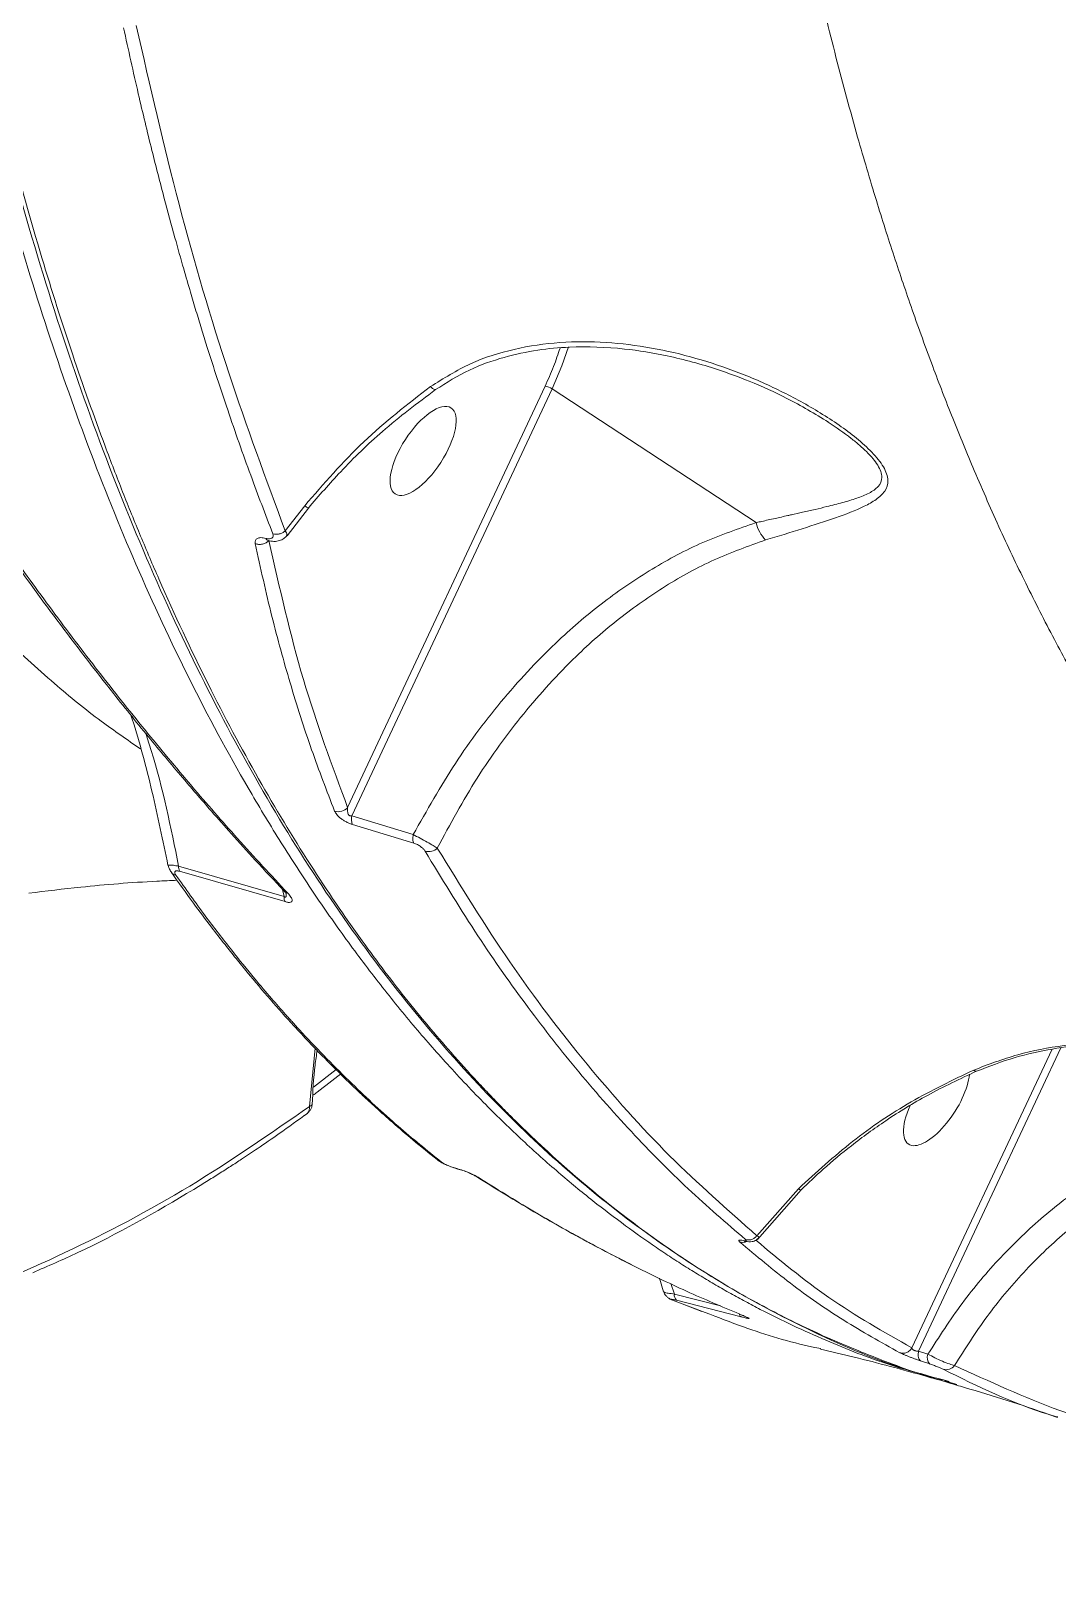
# Model space of a CAD drawing. Header units: millimetres. Extents: x -5609 to 5139, y -3980 to 3221.
# Drawn here: x 2544.7 to 2638.2, y 654.7 to 796.7 of the extents above; entities that cross this region are included whole.
import ezdxf

# ---------------------------------------------------------------- set-up
doc = ezdxf.new("R2010")
doc.units = ezdxf.units.MM
doc.layers.add('DIKOM_ОБЪЕКТ', color=7, linetype='Continuous')
doc.layers.add('DIKOM_РАЗМЕР_ОБЪЕКТА', color=7, linetype='Continuous')

# ---------------------------------------------------------------- blocks, each defined once
blk = doc.blocks.new('A$Cc336a1e3')
at = {"color": 7, "linetype": 'Continuous', "lineweight": 15}
for p, q in [((5411.66, 2037.24), (5393.69, 1998.89)), ((5412.3, 2037.01), (5394.07, 1998.12)), ((5430.9, 2024.82), (5412.3, 2037.01)), ((5389.78, 2026.36), (5388.01, 2024.06)), ((5388.17, 2023.63), (5390.11, 2026.15)), ((5399.66, 1996.41), (5394.07, 1998.12)), ((5399.72, 1995.63), (5394.14, 1997.33)), ((5387.91, 1990.77), (5378.3, 1993.55)), ((5387.99, 1990.31), (5378.39, 1993.08)), ((5434.75, 1964.17), (5430.96, 1959.88)), ((5431, 1959.53), (5434.98, 1964.06)), ((5422.09, 1956.01), (5422.46, 1954.77)), ((5429.52, 1952.5), (5423.64, 1954.01)), ((5424.16, 1953.69), (5425.94, 1952.97)), ((5445.68, 1949.38), (5446.53, 1949.1)), ((5446.69, 1948.21), (5445.85, 1948.49)), ((5447.16, 1946.85), (5447.51, 1946.76)), ((5447.51, 1946.76), (5447.81, 1946.69)), ((5447.57, 1946.76), (5448.42, 1946.49)), ((5448.02, 1946.63), (5449.15, 1946.34))]:
    blk.add_line(p, q, dxfattribs=at)
at = {"color": 8, "linetype": 'Continuous', "lineweight": 15}
for p, q in [((5387.91, 1990.77), (5387.76, 1991.42)), ((5390.73, 1976.96), (5390.22, 1971.66)), ((5457.83, 1976.88), (5445.07, 1949.67)), ((5458.62, 1976.98), (5445.68, 1949.38)), ((5392.64, 1975.02), (5390.58, 1973.41)), ((5405.57, 1965.21), (5405.34, 1965.31)), ((5423.44, 1954.57), (5423.13, 1955.52)), ((5427.64, 1953.5), (5423.44, 1954.57)), ((5423.28, 1954.02), (5426.25, 1952.9)), ((5447.84, 1946.72), (5447.51, 1946.82)), ((5449.08, 1946.36), (5448.03, 1946.67))]:
    blk.add_line(p, q, dxfattribs=at)
at = {"color": 8, "linetype": 'Continuous', "lineweight": 15, "flags": 128}
for points in [[(5413.79, 2040.83), (5413.19, 2039.11), (5412.3, 2037.01)], [(5401.69, 2036.93), (5401.68, 2036.93), (5401.59, 2036.94), (5401.43, 2037.03), (5401.23, 2037.21)], [(5450.96, 1974.87), (5450.95, 1974.87), (5450.83, 1974.88), (5450.69, 1974.97)], [(5429.7, 1959.45), (5429.83, 1959.39), (5429.9, 1959.37)]]:
    blk.add_lwpolyline(points, dxfattribs=at)
at = {"color": 8, "linetype": 'Continuous', "lineweight": 15}
for centre, radius, start, end in [((5241.15, 1711.2), 454.96, 48.5619, 65.5024), ((5386.55, 2023.51), 0.342, 201.0535, 255.3816), ((5378.13, 1993.31), 0.592, 209.3486, 262.3534), ((5389.43, 1971.57), 0.803, 317.8813, 6.9122), ((5402.42, 1967.35), 0.784, 224.6292, 256.2264), ((5434.98, 1964.36), 0.303, 218.4883, 269.1828), ((5429.68, 1960.2), 0.923, 251.3472, 285.5445), ((5423.47, 1954.8), 0.803, 232.6648, 256.321), ((5430.12, 1953.19), 0.7, 229.7335, 255.6574)]:
    blk.add_arc(centre, radius, start, end, dxfattribs=at)
at = {"color": 7, "linetype": 'Continuous', "lineweight": 15}
for centre, radius, start, end in [((5411.58, 2035.99), 1.25, 54.8356, 85.985), ((5433.98, 2025.46), 3.15, 191.7893, 224.9501), ((5392.85, 1999.61), 1.11, 251.4809, 319.4596), ((5401.06, 1995.98), 1.12, 254.2281, 315.3894), ((5379.17, 1993.47), 0.872, 174.5676, 206.538), ((5389.53, 1971.5), 0.681, 285.7771, 316.4819), ((5424.04, 1954.47), 0.608, 170.1259, 229.6044), ((5446.44, 1949.06), 0.819, 156.8865, 224.0789), ((5447.28, 1948.77), 0.818, 156.739, 223.9476), ((5448.18, 1948.62), 0.936, 253.2546, 323.9982)]:
    blk.add_arc(centre, radius, start, end, dxfattribs=at)
blk.add_ellipse((5400.56, 2031.35), major_axis=(2.54, 3.92), ratio=0.411479, dxfattribs=at)
for start_param, end_param in [(3.292631, 5.618877), (1.929859, 3.292631)]:
    blk.add_ellipse((5447.31, 1972.14), major_axis=(2.54, 3.92), ratio=0.411479, start_param=start_param, end_param=end_param, dxfattribs=at)
for points, knots in [([(5359.29, 2067.58), (5358.15, 2072.71), (5355.86, 2082.98), (5353.13, 2099.32), (5350.92, 2116.32), (5349.3, 2133.99), (5348.28, 2151.88), (5347.82, 2169.88), (5347.89, 2187.93), (5348.37, 2203.14), (5348.99, 2215.27), (5349.56, 2224.18), (5350.24, 2233.17), (5351.04, 2242.23), (5352.29, 2254.74), (5354.21, 2270.88), (5357.06, 2290.82), (5360.47, 2311.21), (5364.45, 2331.98), (5368.93, 2352.61), (5373.84, 2373.04), (5379.18, 2393.2), (5383.72, 2408.96), (5387.18, 2420.27), (5389.33, 2427.14), (5391.54, 2434.01), (5393.82, 2440.88), (5396.15, 2447.76), (5398.54, 2454.63), (5402.48, 2465.66), (5408.16, 2480.81), (5415.82, 2499.93), (5423.96, 2518.91), (5432.57, 2537.69), (5441.42, 2555.77), (5450.49, 2573.14), (5459.72, 2589.75), (5467.34, 2602.63), (5473.17, 2612.05), (5477.09, 2618.21), (5481.05, 2624.29), (5485.07, 2630.29), (5489.13, 2636.19), (5495.32, 2644.95), (5503.73, 2656.27), (5514.44, 2669.67), (5525.33, 2682.29), (5536.37, 2694.08), (5547.55, 2705), (5558.82, 2715), (5570.15, 2724.04), (5581.52, 2732.07), (5592.9, 2739.14), (5600.43, 2742.93), (5604.2, 2744.83)], [0, 0, 0, 0, 0.024819, 0.049681, 0.074585, 0.099531, 0.12452, 0.147882, 0.17128, 0.194715, 0.205777, 0.216847, 0.227925, 0.239011, 0.250106, 0.273561, 0.297359, 0.321499, 0.345981, 0.370806, 0.394284, 0.418061, 0.442135, 0.45031, 0.458518, 0.466761, 0.475037, 0.483347, 0.49169, 0.500068, 0.523695, 0.547624, 0.571855, 0.596389, 0.621225, 0.644678, 0.668395, 0.692375, 0.701869, 0.711403, 0.720978, 0.730593, 0.74025, 0.749946, 0.774408, 0.798991, 0.823695, 0.848519, 0.873464, 0.89853, 0.923716, 0.949023, 0.974451, 1, 1, 1, 1]), ([(5349.78, 2183.69), (5351.49, 2183.19), (5354.63, 2182.27), (5358.88, 2180.95), (5362.28, 2179.87), (5365.06, 2178.97), (5369.92, 2177.36), (5379.7, 2173.98), (5393.71, 2168.64), (5409.44, 2161.97), (5425.29, 2154.58), (5441.81, 2146.1), (5458.91, 2136.4), (5477.16, 2125.03), (5496.4, 2111.75), (5516.43, 2096.35), (5533.53, 2081.72), (5547.95, 2068.3), (5557.09, 2059.21), (5563.25, 2052.81), (5566.48, 2049.39), (5569.3, 2046.35), (5572.03, 2043.36), (5575.03, 2040.02), (5578.79, 2035.77), (5581.51, 2032.59), (5583, 2030.85)], [0, 0, 0, 0, 0.019188, 0.035163, 0.047914, 0.057572, 0.066532, 0.103038, 0.168831, 0.227576, 0.286321, 0.356255, 0.426189, 0.496124, 0.585129, 0.674134, 0.76314, 0.821887, 0.880635, 0.897868, 0.91447, 0.929659, 0.941079, 0.956618, 0.976264, 1, 1, 1, 1]), ([(5349.14, 2182.78), (5349.13, 2180.93), (5349.1, 2177.44), (5349.11, 2172.58), (5349.16, 2168.38), (5349.21, 2164.86), (5349.28, 2161.92), (5349.43, 2156.18), (5349.75, 2147.87), (5350.38, 2136.98), (5351.41, 2123.93), (5353.06, 2108.6), (5355.52, 2091.86), (5358.46, 2076.3), (5361.79, 2061.89), (5365.62, 2048.17), (5369.91, 2035.18), (5374.68, 2022.94), (5379.89, 2011.49), (5385.56, 2000.85), (5391.65, 1991.03), (5398.17, 1982.07), (5404.93, 1974.17), (5411.89, 1967.28), (5419.01, 1961.36), (5425.6, 1956.82), (5431.54, 1953.39), (5435.56, 1951.4), (5438.48, 1950.11), (5440.32, 1949.35), (5442.5, 1948.49), (5444.95, 1947.57), (5446.73, 1947.02), (5447.57, 1946.76)], [0, 0, 0, 0, 0.014838, 0.02795, 0.039319, 0.048913, 0.05674, 0.063458, 0.096188, 0.125969, 0.155751, 0.208929, 0.26211, 0.310458, 0.358855, 0.407301, 0.455656, 0.50401, 0.552367, 0.600726, 0.649088, 0.697519, 0.745961, 0.791107, 0.836255, 0.881404, 0.911206, 0.9412, 0.950921, 0.960825, 0.972362, 0.986881, 1, 1, 1, 1]), ([(5386.88, 2023.81), (5386.2, 2025.57), (5384.79, 2029.26), (5382.79, 2034.95), (5381.41, 2039.18), (5380.63, 2041.67), (5380.38, 2042.47), (5380.13, 2043.29), (5379.88, 2044.12), (5379.63, 2044.95), (5379.26, 2046.22), (5378.7, 2048.15), (5377.89, 2050.99), (5376.92, 2054.58), (5375.8, 2058.94), (5374.56, 2064.1), (5373.73, 2067.87), (5373.29, 2069.88)], [0, 0, 0, 0, 0.125697, 0.262517, 0.392121, 0.409732, 0.42749, 0.445396, 0.463449, 0.48165, 0.499999, 0.545845, 0.606684, 0.682519, 0.773351, 0.879178, 1, 1, 1, 1]), ([(5388.01, 2024.06), (5386.25, 2028.8), (5382.75, 2038.27), (5378.21, 2053.64), (5375.7, 2064.6), (5374.44, 2070.08)], [0, 0, 0, 0, 0.33351, 0.666497, 1, 1, 1, 1]), ([(5431.75, 2023.24), (5432.88, 2023.58), (5435.13, 2024.28), (5438.17, 2025.25), (5440.4, 2026.1), (5441.85, 2026.91), (5442.67, 2027.65), (5443.01, 2028.63), (5442.58, 2029.89), (5441.48, 2031.23), (5439.58, 2032.94), (5436.78, 2034.86), (5433.15, 2036.85), (5429.35, 2038.52), (5425.42, 2039.84), (5421.37, 2040.79), (5417.23, 2041.31), (5413.02, 2041.32), (5408.85, 2040.71), (5404.79, 2039.44), (5402.42, 2037.95), (5401.23, 2037.21)], [0, 0, 0, 0, 0.061882, 0.123572, 0.186084, 0.217682, 0.249606, 0.281784, 0.314038, 0.346394, 0.378406, 0.441712, 0.504389, 0.567044, 0.628978, 0.69061, 0.7526, 0.814491, 0.876297, 0.937898, 1, 1, 1, 1]), ([(5401.69, 2036.93), (5402.7, 2037.57), (5404.66, 2038.79), (5407.86, 2039.92), (5410.92, 2040.57), (5414.59, 2040.91), (5418.55, 2040.76), (5422.28, 2040.15), (5425.11, 2039.46), (5427.61, 2038.71), (5430.49, 2037.64), (5433.93, 2036.11), (5436.23, 2034.72), (5437.47, 2033.97)], [0, 0, 0, 0, 0.093886, 0.181032, 0.26281, 0.337933, 0.469305, 0.57289, 0.63571, 0.698803, 0.780795, 0.881761, 1, 1, 1, 1]), ([(5401.23, 2037.21), (5399.15, 2035.6), (5394.99, 2032.38), (5391.51, 2028.36), (5389.78, 2026.36)], [0, 0, 0, 0, 0.500775, 1, 1, 1, 1]), ([(5390.11, 2026.15), (5391.08, 2027.27), (5393.2, 2029.72), (5397.02, 2033.41), (5400.05, 2035.7), (5401.69, 2036.93)], [0, 0, 0, 0, 0.27791, 0.610191, 1, 1, 1, 1]), ([(5358.57, 2028.11), (5359.42, 2026.86), (5360.95, 2024.63), (5363, 2021.73), (5364.61, 2019.5), (5365.95, 2017.67), (5368.49, 2014.24), (5371.75, 2010.01), (5375.64, 2005.18), (5378.15, 2002.19), (5380.01, 2000.02), (5381.42, 1998.39), (5383.22, 1996.36), (5385.41, 1993.94), (5387.01, 1992.22), (5387.88, 1991.3)], [0, 0, 0, 0, 0.091555, 0.164212, 0.21796, 0.261235, 0.305424, 0.483743, 0.597411, 0.70212, 0.736571, 0.783421, 0.842903, 0.915072, 1, 1, 1, 1]), ([(5358.97, 2027.87), (5360.23, 2026.03), (5362.81, 2022.28), (5366.82, 2016.75), (5370.97, 2011.27), (5375.21, 2005.94), (5379.43, 2000.87), (5383.77, 1995.89), (5386.71, 1992.72), (5388.24, 1991.07)], [0, 0, 0, 0, 0.135726, 0.276762, 0.423099, 0.566648, 0.710889, 0.849206, 1, 1, 1, 1]), ([(5386.88, 2023.81), (5386.97, 2023.79), (5387.15, 2023.74), (5387.46, 2023.78), (5387.76, 2023.88), (5387.93, 2024), (5388.01, 2024.06)], [0, 0, 0, 0, 0.243998, 0.500114, 0.756188, 1, 1, 1, 1]), ([(5430.9, 2024.82), (5429.26, 2024.26), (5426, 2023.15), (5421.38, 2020.67), (5416.99, 2017.69), (5412.43, 2013.82), (5407.85, 2008.94), (5403.37, 2003.01), (5400.9, 1998.61), (5399.66, 1996.41)], [0, 0, 0, 0, 0.125257, 0.249569, 0.374401, 0.499983, 0.666236, 0.833235, 1, 1, 1, 1]), ([(5385.27, 2022.91), (5385.27, 2023.01), (5385.26, 2023.21), (5385.45, 2023.4), (5385.77, 2023.48), (5386.08, 2023.42), (5386.23, 2023.39)], [0, 0, 0, 0, 0.249715, 0.500124, 0.750428, 1, 1, 1, 1]), ([(5385.27, 2022.91), (5385.38, 2022.88), (5385.58, 2022.82), (5385.94, 2022.85), (5386.27, 2022.97), (5386.43, 2023.11), (5386.51, 2023.18)], [0, 0, 0, 0, 0.242609, 0.500024, 0.757477, 1, 1, 1, 1]), ([(5392.5, 1998.56), (5391.79, 2000.4), (5390.33, 2004.18), (5388.45, 2010.1), (5386.72, 2016.34), (5385.76, 2020.68), (5385.27, 2022.91)], [0, 0, 0, 0, 0.244038, 0.500002, 0.742263, 1, 1, 1, 1]), ([(5386.23, 2023.39), (5386.29, 2023.38), (5386.41, 2023.35), (5386.62, 2023.34), (5386.82, 2023.4), (5386.94, 2023.56), (5386.9, 2023.72), (5386.88, 2023.81)], [0, 0, 0, 0, 0.124955, 0.250276, 0.499918, 0.749636, 1, 1, 1, 1]), ([(5386.44, 2023.19), (5386.62, 2023.15), (5386.98, 2023.08), (5387.48, 2023.16), (5387.89, 2023.34), (5388.07, 2023.54), (5388.16, 2023.64)], [0, 0, 0, 0, 0.264986, 0.526576, 0.774211, 1, 1, 1, 1]), ([(5393.69, 1998.89), (5392.28, 2002.69), (5389.44, 2010.3), (5387.49, 2018.89), (5386.51, 2023.18)], [0, 0, 0, 0, 0.500002, 1, 1, 1, 1]), ([(5401.85, 1995.19), (5403.02, 1997.35), (5405.37, 2001.67), (5409.63, 2007.51), (5414.01, 2012.33), (5418.38, 2016.16), (5422.59, 2019.11), (5427.04, 2021.57), (5430.18, 2022.68), (5431.75, 2023.24)], [0, 0, 0, 0, 0.166984, 0.334425, 0.500987, 0.626577, 0.751293, 0.875282, 1, 1, 1, 1]), ([(5373.96, 2007.29), (5374, 2007.17), (5374.75, 2004.86), (5375.94, 2000.29), (5376.87, 1995.85), (5377.33, 1993.6)], [0, 0, 0, 0, 0.028248, 0.506991, 1, 1, 1, 1]), ([(5394.14, 1997.33), (5394.05, 1997.36), (5393.87, 1997.42), (5393.58, 1997.56), (5393.3, 1997.71), (5392.98, 1997.95), (5392.66, 1998.25), (5392.55, 1998.45), (5392.5, 1998.56)], [0, 0, 0, 0, 0.125745, 0.250819, 0.376205, 0.501193, 0.751221, 1, 1, 1, 1]), ([(5393.69, 1998.89), (5393.67, 1998.73), (5393.65, 1998.54), (5393.73, 1998.29), (5393.79, 1998.2), (5393.87, 1998.14), (5393.93, 1998.12), (5394, 1998.11), (5394.05, 1998.11), (5394.07, 1998.12)], [0, 0, 0, 0, 0.498293, 0.639399, 0.749017, 0.808008, 0.866251, 0.928784, 1, 1, 1, 1]), ([(5394.14, 1997.33), (5394.12, 1997.38), (5394.07, 1997.47), (5394.04, 1997.66), (5394.03, 1997.88), (5394.06, 1998.04), (5394.07, 1998.12)], [0, 0, 0, 0, 0.24612, 0.499945, 0.753712, 1, 1, 1, 1]), ([(5399.66, 1996.41), (5399.65, 1996.33), (5399.62, 1996.18), (5399.62, 1995.96), (5399.65, 1995.77), (5399.7, 1995.68), (5399.72, 1995.63)], [0, 0, 0, 0, 0.246235, 0.500034, 0.753813, 1, 1, 1, 1]), ([(5399.66, 1996.41), (5399.87, 1996.31), (5400.28, 1996.09), (5400.93, 1995.73), (5401.49, 1995.41), (5401.73, 1995.26), (5401.85, 1995.19)], [0, 0, 0, 0, 0.257806, 0.516051, 0.764774, 1, 1, 1, 1]), ([(5399.72, 1995.63), (5399.77, 1995.61), (5399.88, 1995.58), (5400.05, 1995.5), (5400.21, 1995.41), (5400.41, 1995.27), (5400.62, 1995.09), (5400.71, 1994.96), (5400.75, 1994.9)], [0, 0, 0, 0, 0.126862, 0.250595, 0.374628, 0.500406, 0.750097, 1, 1, 1, 1]), ([(5429.91, 1959.55), (5428.16, 1961.05), (5424.61, 1964.11), (5419.45, 1969.34), (5414.5, 1974.97), (5409.75, 1981.07), (5405.17, 1987.61), (5402.24, 1992.44), (5400.75, 1994.9)], [0, 0, 0, 0, 0.162234, 0.3289, 0.5, 0.65999, 0.826657, 1, 1, 1, 1]), ([(5430.96, 1959.88), (5428.28, 1962.24), (5422.92, 1966.94), (5415.44, 1975.35), (5408.34, 1984.63), (5404.02, 1991.67), (5401.85, 1995.19)], [0, 0, 0, 0, 0.250348, 0.500003, 0.749657, 1, 1, 1, 1]), ([(5377.35, 1993.61), (5377.37, 1993.52), (5377.42, 1993.34), (5377.55, 1993.12), (5377.61, 1993.02)], [0, 0, 0, 0, 0.494482, 1, 1, 1, 1]), ([(5377.61, 1993.02), (5378.29, 1992.06), (5379.5, 1990.35), (5381.14, 1988.16), (5382.44, 1986.49), (5383.53, 1985.13), (5385.59, 1982.6), (5388.25, 1979.54), (5391.49, 1976.12), (5393.59, 1974.05), (5395.16, 1972.56), (5396.35, 1971.47), (5397.87, 1970.11), (5399.74, 1968.51), (5401.11, 1967.4), (5401.86, 1966.8)], [0, 0, 0, 0, 0.091756, 0.164598, 0.218581, 0.261862, 0.306033, 0.48435, 0.598038, 0.702916, 0.737188, 0.783858, 0.843198, 0.915231, 1, 1, 1, 1]), ([(5378.39, 1993.08), (5378.33, 1993.09), (5378.21, 1993.12), (5378.08, 1993.12), (5377.99, 1993.09), (5377.94, 1993.02), (5377.94, 1992.9), (5378.01, 1992.78), (5378.05, 1992.72)], [0, 0, 0, 0, 0.124668, 0.249618, 0.36944, 0.500326, 0.750096, 1, 1, 1, 1]), ([(5364.66, 1991.08), (5366.23, 1991.27), (5370.03, 1991.73), (5374.55, 1992.1), (5377.55, 1992.22), (5378.16, 1992.25)], [0, 0, 0, 0, 0.359312, 0.868877, 1, 1, 1, 1]), ([(5378.05, 1992.72), (5378.94, 1991.47), (5380.6, 1989.13), (5383.01, 1986.01), (5385.03, 1983.52), (5386.67, 1981.58), (5387.71, 1980.4), (5388.34, 1979.7), (5388.62, 1979.39), (5388.88, 1979.1), (5389.13, 1978.82), (5389.36, 1978.57), (5390.98, 1976.82), (5393.92, 1973.82), (5398.14, 1969.91), (5400.91, 1967.66), (5402.23, 1966.59)], [0, 0, 0, 0, 0.120822, 0.22665, 0.317481, 0.382191, 0.436322, 0.44875, 0.460452, 0.471429, 0.481681, 0.491207, 0.500005, 0.682433, 0.849099, 1, 1, 1, 1]), ([(5387.99, 1990.31), (5387.96, 1990.36), (5387.91, 1990.48), (5387.91, 1990.68), (5387.91, 1990.77)], [0, 0, 0, 0, 0.499978, 1, 1, 1, 1]), ([(5388.24, 1991.07), (5388.35, 1990.95), (5388.55, 1990.72), (5388.66, 1990.47), (5388.63, 1990.31), (5388.52, 1990.24), (5388.3, 1990.22), (5388.09, 1990.28), (5387.99, 1990.31)], [0, 0, 0, 0, 0.25053, 0.499893, 0.625081, 0.750437, 0.875242, 1, 1, 1, 1]), ([(5471.89, 1967.69), (5473.04, 1968.08), (5475.33, 1968.86), (5478.46, 1969.72), (5481.35, 1970.35), (5483.65, 1970.72), (5485.41, 1970.96), (5486.71, 1971.13), (5487.57, 1971.32), (5487.83, 1971.63), (5487.31, 1972.14), (5485.95, 1972.87), (5483.62, 1973.89), (5480.31, 1975.07), (5476.16, 1976.21), (5471.91, 1977.04), (5467.59, 1977.52), (5463.25, 1977.62), (5458.92, 1977.28), (5454.65, 1976.47), (5452.01, 1975.47), (5450.69, 1974.97)], [0, 0, 0, 0, 0.061715, 0.123243, 0.18538, 0.247409, 0.288747, 0.330458, 0.372993, 0.405198, 0.437579, 0.470056, 0.50217, 0.565567, 0.628259, 0.690906, 0.752819, 0.814537, 0.876699, 0.938276, 1, 1, 1, 1]), ([(5450.96, 1974.87), (5452.11, 1975.31), (5454.33, 1976.17), (5457.78, 1976.92), (5461.03, 1977.34), (5464.34, 1977.5), (5467.58, 1977.41), (5470.69, 1977.1), (5473.29, 1976.7), (5475.53, 1976.25), (5477.65, 1975.75), (5480.32, 1975.01), (5482.97, 1974.11), (5485.02, 1973.26), (5486.11, 1972.73), (5486.49, 1972.51), (5486.68, 1972.39)], [0, 0, 0, 0, 0.098417, 0.189852, 0.275512, 0.354101, 0.44758, 0.528778, 0.59784, 0.654581, 0.708488, 0.770283, 0.877856, 0.9375, 0.968533, 1, 1, 1, 1]), ([(5390.47, 1971.83), (5390.52, 1973.03), (5390.6, 1974.69), (5390.85, 1976.32), (5390.91, 1976.77)], [0, 0, 0, 0, 0.726037, 1, 1, 1, 1]), ([(5390.53, 1972.68), (5390.66, 1972.77), (5391.5, 1973.4), (5392.34, 1974.05), (5393.05, 1974.61)], [0, 0, 0, 0, 0.153315, 1, 1, 1, 1]), ([(5450.69, 1974.97), (5448.77, 1974.05), (5444.94, 1972.22), (5439.56, 1968.58), (5436.36, 1965.65), (5434.75, 1964.17)], [0, 0, 0, 0, 0.333496, 0.665379, 1, 1, 1, 1]), ([(5434.98, 1964.06), (5435.64, 1964.69), (5437.12, 1966.1), (5439.68, 1968.23), (5442.83, 1970.51), (5446.62, 1972.85), (5449.45, 1974.17), (5450.96, 1974.87)], [0, 0, 0, 0, 0.140698, 0.311438, 0.510822, 0.739649, 1, 1, 1, 1]), ([(5390.22, 1971.66), (5386.62, 1969.16), (5379.43, 1964.17), (5368.02, 1958.18), (5356.21, 1953.21), (5347.98, 1950.93), (5343.86, 1949.78)], [0, 0, 0, 0, 0.25038, 0.5, 0.74962, 1, 1, 1, 1]), ([(5390.02, 1971.03), (5390.06, 1971.06), (5390.17, 1971.16), (5390.31, 1971.36), (5390.43, 1971.6), (5390.45, 1971.75), (5390.46, 1971.83)], [0, 0, 0, 0, 0.155742, 0.430582, 0.712844, 1, 1, 1, 1]), ([(5365.01, 1956.52), (5366.39, 1957.12), (5371.41, 1959.29), (5376.62, 1962.24), (5380.83, 1964.81), (5381.94, 1965.51), (5383.01, 1966.19), (5384.18, 1966.95), (5385.66, 1967.94), (5387.66, 1969.31), (5389.17, 1970.41), (5390.02, 1971.03)], [0, 0, 0, 0, 0.157356, 0.573983, 0.620751, 0.666736, 0.709771, 0.751026, 0.809886, 0.892854, 1, 1, 1, 1]), ([(5470.58, 1969.49), (5468.97, 1968.86), (5465.77, 1967.6), (5461.25, 1964.93), (5457, 1961.73), (5453.1, 1957.99), (5449.55, 1953.81), (5447.54, 1950.67), (5446.53, 1949.1)], [0, 0, 0, 0, 0.166956, 0.333008, 0.499892, 0.667046, 0.833215, 1, 1, 1, 1]), ([(5448.94, 1948.07), (5449.9, 1949.58), (5451.82, 1952.6), (5455.2, 1956.62), (5458.92, 1960.22), (5462.98, 1963.29), (5467.29, 1965.87), (5470.35, 1967.08), (5471.89, 1967.69)], [0, 0, 0, 0, 0.16687, 0.333012, 0.500294, 0.667165, 0.833064, 1, 1, 1, 1]), ([(5401.94, 1966.73), (5402.03, 1966.67), (5402.22, 1966.54), (5402.69, 1966.33), (5403.13, 1966.15), (5403.47, 1966.04), (5403.61, 1966), (5403.68, 1965.98)], [0, 0, 0, 0, 0.262187, 0.519155, 0.774578, 0.902674, 1, 1, 1, 1]), ([(5402.23, 1966.59), (5402.3, 1966.54), (5402.44, 1966.45), (5402.81, 1966.28), (5403.15, 1966.15), (5403.43, 1966.05), (5403.57, 1966.02), (5403.64, 1966)], [0, 0, 0, 0, 0.250135, 0.500272, 0.749576, 0.874002, 1, 1, 1, 1]), ([(5403.64, 1966), (5403.82, 1965.94), (5404.18, 1965.84), (5404.74, 1965.63), (5405.23, 1965.41), (5405.45, 1965.28), (5405.57, 1965.21)], [0, 0, 0, 0, 0.249847, 0.499393, 0.749637, 1, 1, 1, 1]), ([(5403.74, 1965.96), (5403.89, 1965.91), (5404.19, 1965.83), (5404.65, 1965.66), (5405.05, 1965.47), (5405.25, 1965.36), (5405.34, 1965.31)], [0, 0, 0, 0, 0.245687, 0.495186, 0.747758, 1, 1, 1, 1]), ([(5405.43, 1965.27), (5406.24, 1964.76), (5407.81, 1963.77), (5410.05, 1962.42), (5412.03, 1961.27), (5413.67, 1960.34), (5415.03, 1959.6), (5416.4, 1958.86), (5417.89, 1958.08), (5419.01, 1957.52), (5419.56, 1957.24)], [0, 0, 0, 0, 0.173793, 0.33743, 0.477438, 0.593847, 0.686665, 0.764411, 0.884403, 1, 1, 1, 1]), ([(5405.57, 1965.21), (5407.23, 1964.17), (5410.48, 1962.14), (5415.36, 1959.39), (5420.23, 1956.86), (5425.09, 1954.54), (5428.35, 1953.18), (5429.95, 1952.51)], [0, 0, 0, 0, 0.207427, 0.404947, 0.603815, 0.805718, 1, 1, 1, 1]), ([(5429.38, 1959.32), (5429.35, 1959.36), (5429.27, 1959.43), (5429.31, 1959.49), (5429.45, 1959.5), (5429.61, 1959.46), (5429.7, 1959.45)], [0, 0, 0, 0, 0.250903, 0.501143, 0.750891, 1, 1, 1, 1]), ([(5443.97, 1949.23), (5442.25, 1950.19), (5438.81, 1952.11), (5433.95, 1955.48), (5430.91, 1958.04), (5429.38, 1959.32)], [0, 0, 0, 0, 0.332273, 0.665212, 1, 1, 1, 1]), ([(5429.91, 1959.55), (5429.94, 1959.52), (5430, 1959.46), (5429.98, 1959.42), (5429.88, 1959.41), (5429.76, 1959.43), (5429.7, 1959.45)], [0, 0, 0, 0, 0.251012, 0.501127, 0.750719, 1, 1, 1, 1]), ([(5429.9, 1959.37), (5430.11, 1959.35), (5430.45, 1959.3), (5430.89, 1959.46), (5431.07, 1959.64), (5431.16, 1959.73)], [0, 0, 0, 0, 0.459139, 0.723668, 1, 1, 1, 1]), ([(5430.96, 1959.88), (5430.89, 1959.81), (5430.75, 1959.66), (5430.47, 1959.53), (5430.17, 1959.48), (5430, 1959.53), (5429.91, 1959.55)], [0, 0, 0, 0, 0.243981, 0.499987, 0.755963, 1, 1, 1, 1]), ([(5422.47, 1954.78), (5422.49, 1954.72), (5422.54, 1954.6), (5422.68, 1954.41), (5422.86, 1954.22), (5423.02, 1954.13), (5423.11, 1954.08)], [0, 0, 0, 0, 0.246505, 0.494612, 0.746138, 1, 1, 1, 1]), ([(5423.28, 1954.02), (5423.24, 1954.04), (5423.15, 1954.08), (5423.17, 1954.1), (5423.25, 1954.09), (5423.35, 1954.07), (5423.48, 1954.05), (5423.59, 1954.02), (5423.64, 1954.01)], [0, 0, 0, 0, 0.250539, 0.5004, 0.626353, 0.750254, 0.873716, 1, 1, 1, 1]), ([(5426.25, 1952.9), (5427.4, 1952.45), (5430.62, 1951.2), (5434.13, 1950.14), (5436.53, 1949.65), (5436.76, 1949.61)], [0, 0, 0, 0, 0.336488, 0.935746, 1, 1, 1, 1]), ([(5429.95, 1952.51), (5430.04, 1952.47), (5430.23, 1952.39), (5430.26, 1952.35), (5430.15, 1952.36), (5430, 1952.38), (5429.79, 1952.43), (5429.61, 1952.48), (5429.52, 1952.5)], [0, 0, 0, 0, 0.250682, 0.500301, 0.625429, 0.750471, 0.875321, 1, 1, 1, 1]), ([(5436.75, 1949.56), (5437.76, 1949.32), (5440.93, 1948.58), (5444.44, 1947.63), (5446.92, 1946.92), (5447.16, 1946.85)], [0, 0, 0, 0, 0.299144, 0.931898, 1, 1, 1, 1]), ([(5443.97, 1949.23), (5444.07, 1949.21), (5444.27, 1949.16), (5444.59, 1949.23), (5444.87, 1949.4), (5445.01, 1949.58), (5445.07, 1949.67)], [0, 0, 0, 0, 0.24281, 0.500016, 0.757095, 1, 1, 1, 1]), ([(5445.85, 1948.49), (5445.76, 1948.52), (5445.59, 1948.58), (5445.31, 1948.68), (5445.03, 1948.78), (5444.76, 1948.89), (5444.51, 1948.99), (5444.21, 1949.11), (5444.07, 1949.18), (5443.97, 1949.23)], [0, 0, 0, 0, 0.12507, 0.250303, 0.375179, 0.500058, 0.625511, 0.750255, 1, 1, 1, 1]), ([(5445.07, 1949.67), (5445.09, 1949.63), (5445.11, 1949.57), (5445.19, 1949.49), (5445.27, 1949.44), (5445.37, 1949.4), (5445.48, 1949.38), (5445.58, 1949.37), (5445.65, 1949.38), (5445.68, 1949.38)], [0, 0, 0, 0, 0.248968, 0.379695, 0.499471, 0.622125, 0.749551, 0.867563, 1, 1, 1, 1]), ([(5446.53, 1949.1), (5446.74, 1948.99), (5447.15, 1948.76), (5447.86, 1948.44), (5448.51, 1948.18), (5448.8, 1948.11), (5448.94, 1948.07)], [0, 0, 0, 0, 0.246372, 0.497419, 0.750205, 1, 1, 1, 1]), ([(5446.69, 1948.21), (5446.8, 1948.17), (5446.97, 1948.11), (5447.21, 1948.02), (5447.39, 1947.95), (5447.56, 1947.88), (5447.75, 1947.8), (5447.85, 1947.76), (5447.91, 1947.73)], [0, 0, 0, 0, 0.249559, 0.375317, 0.499602, 0.624594, 0.750039, 1, 1, 1, 1]), ([(5489.39, 1939.02), (5485.83, 1939.07), (5478.72, 1939.18), (5468.44, 1940.92), (5458.46, 1943.71), (5452.12, 1946.62), (5448.94, 1948.07)], [0, 0, 0, 0, 0.250379, 0.499999, 0.749621, 1, 1, 1, 1]), ([(5448.42, 1946.49), (5448.89, 1946.35), (5451.97, 1945.45), (5455.29, 1944.43), (5458.09, 1943.41), (5458.33, 1943.32)], [0, 0, 0, 0, 0.143961, 0.927305, 1, 1, 1, 1])]:
    blk.add_open_spline(points, degree=3, knots=knots, dxfattribs=at)
at = {"color": 8, "linetype": 'Continuous', "lineweight": 15}
for points, knots in [([(5349.62, 2182.42), (5349.6, 2178.51), (5349.56, 2170.5), (5349.8, 2158.43), (5350.29, 2146.01), (5350.93, 2135.76), (5351.57, 2127.71), (5352.11, 2121.88), (5352.71, 2116.02), (5353.4, 2110.13), (5354.17, 2104.21), (5355.02, 2098.27), (5356.25, 2090.45), (5357.96, 2080.93), (5360.29, 2069.91), (5362.9, 2059.22), (5365.69, 2049.28), (5368.6, 2040.12), (5370.84, 2033.79), (5372.4, 2029.69), (5373.2, 2027.62), (5374.01, 2025.59), (5374.84, 2023.59), (5375.66, 2021.63), (5377.65, 2017.03), (5380.87, 2010.16), (5385.48, 2001.51), (5390.17, 1993.73), (5394.73, 1987.01), (5399.12, 1981.23), (5402.31, 1977.44), (5404.45, 1975.05), (5405.53, 1973.87), (5406.62, 1972.73), (5407.69, 1971.61), (5408.77, 1970.54), (5412.16, 1967.21), (5418.01, 1962.11), (5426.58, 1956.09), (5435.39, 1951.31), (5442.68, 1948.16), (5447.12, 1946.97), (5448.45, 1946.62)], [0, 0, 0, 0, 0.031267, 0.064064, 0.098392, 0.134251, 0.150849, 0.167756, 0.184972, 0.202497, 0.220329, 0.238471, 0.256921, 0.293008, 0.329094, 0.365181, 0.401775, 0.434089, 0.465749, 0.473933, 0.482072, 0.490167, 0.498216, 0.506221, 0.514181, 0.554919, 0.594116, 0.631771, 0.667884, 0.698389, 0.727699, 0.735178, 0.742576, 0.749892, 0.757125, 0.764277, 0.771347, 0.824482, 0.876712, 0.928036, 0.978454, 1, 1, 1, 1]), ([(5428.32, 2123.42), (5428.63, 2120.61), (5429.26, 2114.87), (5430.37, 2106.59), (5431.64, 2098.29), (5432.99, 2090.55), (5434.56, 2082.59), (5436.24, 2074.92), (5438.13, 2067.18), (5439.98, 2060.35), (5441.76, 2054.32), (5443.42, 2049.08), (5445.13, 2044.04), (5446.91, 2039.13), (5448.79, 2034.25), (5450.85, 2029.26), (5453.11, 2024.13), (5455.6, 2018.9), (5458.15, 2013.91), (5461.55, 2007.75), (5465.86, 2000.7), (5471.26, 1993.01), (5476.92, 1985.99), (5482.87, 1979.63), (5489.64, 1973.49), (5496.98, 1967.89), (5502.45, 1964.86), (5505.05, 1963.42)], [0, 0, 0, 0, 0.035262, 0.072224, 0.106626, 0.144036, 0.175858, 0.21565, 0.25145, 0.28728, 0.316469, 0.342844, 0.368452, 0.396314, 0.4225, 0.449566, 0.481502, 0.512644, 0.544693, 0.575467, 0.633128, 0.690453, 0.747671, 0.804958, 0.862477, 0.93476, 1, 1, 1, 1]), ([(5445.88, 1947.3), (5444.96, 1947.56), (5442.02, 1948.4), (5437.14, 1950.34), (5432.77, 1952.37), (5429.91, 1953.88), (5428.56, 1954.62), (5427.21, 1955.39), (5425.86, 1956.2), (5424.51, 1957.03), (5423.15, 1957.9), (5421.31, 1959.14), (5418.92, 1960.83), (5415.94, 1963.09), (5412.82, 1965.67), (5409.56, 1968.58), (5406.18, 1971.86), (5402.85, 1975.37), (5399.59, 1979.1), (5396.46, 1982.97), (5393.36, 1987.1), (5390.35, 1991.42), (5387.44, 1995.93), (5383.68, 2002.19), (5379.25, 2010.41), (5374.39, 2020.85), (5370.01, 2031.68), (5366.11, 2042.87), (5362.62, 2054.31), (5360.61, 2062.26), (5359.62, 2066.19)], [0, 0, 0, 0, 0.022939, 0.073342, 0.125576, 0.137555, 0.149625, 0.161788, 0.174043, 0.186391, 0.198831, 0.211364, 0.237709, 0.266021, 0.296298, 0.32854, 0.362748, 0.398922, 0.431995, 0.466787, 0.501579, 0.536371, 0.571163, 0.605955, 0.675517, 0.743524, 0.809976, 0.874873, 0.938214, 1, 1, 1, 1]), ([(5374.82, 2004.22), (5373.62, 2005.05), (5370.95, 2006.88), (5367.56, 2009.64), (5364.52, 2012.34), (5362.13, 2014.62), (5360.27, 2016.51), (5358.94, 2017.92), (5358.05, 2018.9), (5357.13, 2019.93), (5356.19, 2021.01), (5355.23, 2022.15), (5353.89, 2023.77), (5352.12, 2026.01), (5350.01, 2028.86), (5347.84, 2031.95), (5345.76, 2035.11), (5343.79, 2038.3), (5341.92, 2041.49), (5339.88, 2045.18), (5338, 2048.77), (5336.79, 2051.33), (5336.37, 2052.22)], [0, 0, 0, 0, 0.078851, 0.175879, 0.232205, 0.291626, 0.34611, 0.367387, 0.38948, 0.412389, 0.436113, 0.460654, 0.48601, 0.539097, 0.598666, 0.654903, 0.716156, 0.77311, 0.824713, 0.881203, 0.958315, 1, 1, 1, 1]), ([(5413.03, 2040.72), (5412.85, 2040.16), (5412.47, 2039.02), (5411.93, 2037.84), (5411.66, 2037.24)], [0, 0, 0, 0, 0.491766, 1, 1, 1, 1]), ([(5437.45, 2033.98), (5438.17, 2033.49), (5439.16, 2032.82), (5440.28, 2031.89), (5440.96, 2031.27), (5441.53, 2030.66), (5441.98, 2030.05), (5442.27, 2029.47), (5442.39, 2028.77), (5442.07, 2028.07), (5441.2, 2027.49), (5440.06, 2027.03), (5438.76, 2026.64), (5437.47, 2026.31), (5436.25, 2026.02), (5435.17, 2025.77), (5434.33, 2025.59), (5433.5, 2025.4), (5432.79, 2025.24), (5432, 2025.07), (5431.43, 2024.94), (5431.07, 2024.86), (5430.9, 2024.82)], [0, 0, 0, 0, 0.099433, 0.13902, 0.174697, 0.213429, 0.248719, 0.28518, 0.32108, 0.393975, 0.46852, 0.543919, 0.620038, 0.695821, 0.751086, 0.806373, 0.855191, 0.870497, 0.923432, 0.952323, 0.977843, 1, 1, 1, 1]), ([(5390.08, 2026.21), (5390.08, 2026.21), (5390.13, 2026.17), (5390.12, 2026.15), (5390.08, 2026.16), (5389.96, 2026.23), (5389.84, 2026.32), (5389.78, 2026.36)], [0, 0, 0, 0, 0.001385, 0.267445, 0.526293, 0.771908, 1, 1, 1, 1]), ([(5388.12, 2023.67), (5388.15, 2023.69), (5388.2, 2023.73), (5388.14, 2023.88), (5388.05, 2024), (5388.01, 2024.06)], [0, 0, 0, 0, 0.334421, 0.662915, 1, 1, 1, 1]), ([(5378.3, 1993.55), (5377.59, 1997.06), (5376.78, 2001.1), (5375.48, 2005.1), (5375.31, 2005.62)], [0, 0, 0, 0, 0.871495, 1, 1, 1, 1]), ([(5377.37, 1993.6), (5377.37, 1993.62), (5377.37, 1993.64), (5377.5, 1993.64), (5377.69, 1993.63), (5377.96, 1993.6), (5378.18, 1993.56), (5378.3, 1993.55)], [0, 0, 0, 0, 0.254798, 0.429001, 0.613721, 0.806684, 1, 1, 1, 1]), ([(5388.24, 1991.07), (5388.16, 1991.1), (5388.01, 1991.14), (5387.92, 1991.26), (5387.89, 1991.31)], [0, 0, 0, 0, 0.579169, 1, 1, 1, 1]), ([(5388.05, 1991.14), (5388.06, 1991.11), (5388.1, 1991.01), (5388.11, 1990.88), (5388.1, 1990.77), (5388.07, 1990.73), (5388.04, 1990.72), (5388.02, 1990.72), (5388, 1990.72), (5387.96, 1990.74), (5387.93, 1990.76), (5387.91, 1990.77)], [0, 0, 0, 0, 0.154902, 0.457427, 0.668391, 0.758359, 0.797125, 0.834044, 0.870946, 0.909893, 1, 1, 1, 1]), ([(5390.22, 1971.66), (5390.34, 1971.72), (5390.48, 1971.78), (5390.44, 1971.82), (5390.43, 1971.83)], [0, 0, 0, 0, 0.83172, 1, 1, 1, 1]), ([(5403.64, 1966), (5403.66, 1965.98), (5403.69, 1965.95), (5403.73, 1965.96), (5403.75, 1965.96)], [0, 0, 0, 0, 0.722864, 1, 1, 1, 1]), ([(5445.07, 1949.67), (5442.5, 1951.12), (5437.48, 1953.97), (5433.03, 1957.67), (5430.86, 1959.47)], [0, 0, 0, 0, 0.512207, 1, 1, 1, 1]), ([(5430.96, 1959.88), (5431.03, 1959.83), (5431.15, 1959.75), (5431.14, 1959.74), (5431.14, 1959.74)], [0, 0, 0, 0, 0.612489, 1, 1, 1, 1]), ([(5422.49, 1954.78), (5422.5, 1954.76), (5422.51, 1954.72), (5422.84, 1954.64), (5423.24, 1954.6), (5423.44, 1954.57)], [0, 0, 0, 0, 0.266435, 0.634236, 1, 1, 1, 1]), ([(5429.52, 1952.5), (5429.49, 1952.52), (5429.43, 1952.56), (5429.38, 1952.66), (5429.36, 1952.74), (5429.36, 1952.77)], [0, 0, 0, 0, 0.406787, 0.825809, 1, 1, 1, 1]), ([(5458.35, 1943.38), (5458.09, 1943.45), (5454.48, 1944.48), (5451.07, 1946.16), (5447.91, 1947.73)], [0, 0, 0, 0, 0.073332, 1, 1, 1, 1])]:
    blk.add_open_spline(points, degree=3, knots=knots, dxfattribs=at)

msp = doc.modelspace()

# ---------------------------------------------------------------- linework, layer by layer
at = {"layer": 'DIKOM_РАЗМЕР_ОБЪЕКТА'}
msp.add_circle((2594.5, 436), 1052.678, dxfattribs=at)

# ---------------------------------------------------------------- block references
at = {"layer": 'DIKOM_ОБЪЕКТ'}
msp.add_blockref('A$Cc336a1e3', (-2820.166, -1272.903), dxfattribs=at)

doc.saveas('drawing.dxf')
